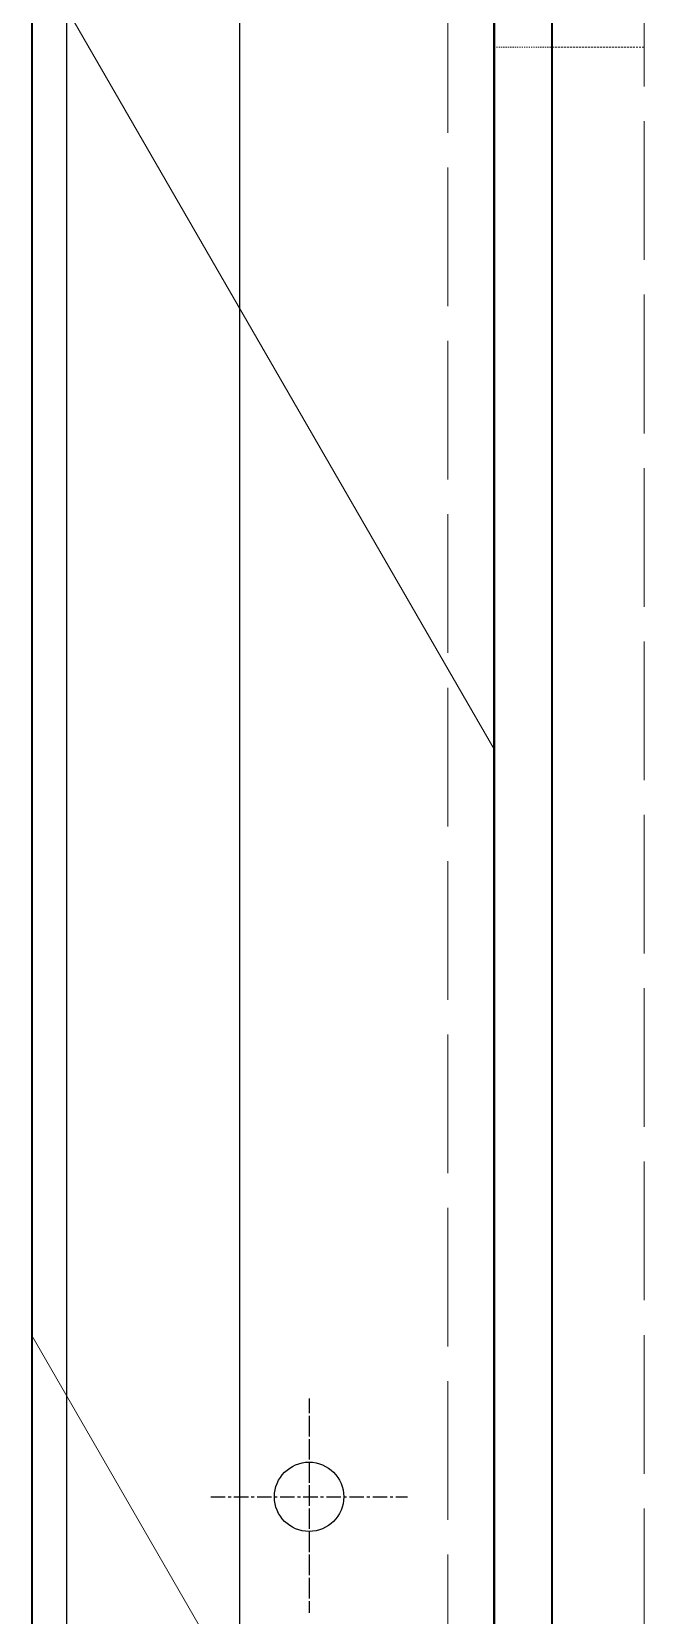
# Model space of a CAD drawing. Header units: millimetres. Extents: x 2773 to 32180, y 2797 to 23592.
# Drawn here: x 13183.9 to 13236.9, y 10844.2 to 10981.2 of the extents above; entities that cross this region are included whole.
import ezdxf

# ---------------------------------------------------------------- set-up
doc = ezdxf.new("R2010")
doc.units = ezdxf.units.MM
doc.linetypes.add('CENTER', pattern=[2, 1.25, -0.25, 0.25, -0.25])
doc.linetypes.add('DASHED', pattern=[15, 12, -3])
doc.layers.add('center', color=1, linetype='CENTER')

# ---------------------------------------------------------------- blocks, each defined once
blk = doc.blocks.new('A$C55E021B5')
at = {"color": 7, "lineweight": 35}
for p, q in [((1374.999025444835, 38.50007679502596), (1374.999025444835, 2102.499800545775)), ((1414.999321274678, 2102.499800545775), (1414.999321274678, 38.50007679502596)), ((1369.999331788727, 2070.499838539894), (1369.999331788727, 209.7874208077847)), ((1369.999331788727, 2070.499838539894), (1369.999331788727, 209.7873063668667)), ((1374.999025444835, 70.50003880079021), (1374.999025444835, 2070.499838539894)), ((1374.999025444835, 2070.499838539894), (1374.999025444835, 209.7873063668667))]:
    blk.add_line(p, q, dxfattribs=at)
at = {"color": 7, "linetype": 'DASHED', "lineweight": 13}
for p, q in [((1361.998997964649, 2074.499776570272), (1361.998997964649, 66.50021521144663)), ((1369.999331788727, 2074.499776570272), (1369.999331788727, 66.50021521144663)), ((1378.999421238652, 1050.499847975821), (1378.999421238652, 38.50007679502596))]:
    blk.add_line(p, q, dxfattribs=at)
at = {"color": 7, "lineweight": 13, "ltscale": 0.1333336477952425}
for p, q in [((1414.999321274678, 934.4677705939685), (1374.999025444835, 865.1857128067932)), ((1414.999321274678, 814.4677986313181), (1374.999025444835, 745.1857408441429))]:
    blk.add_line(p, q, dxfattribs=at)
at = {"color": 7, "linetype": 'DASHED', "lineweight": 13, "ltscale": 0.01333389282226563}
blk.add_line((1369.999331788727, 925.9055319938634), (1361.998997964649, 925.9055319938634), dxfattribs=at)
at = {"color": 7, "linetype": 'DASHED', "lineweight": 13, "ltscale": 0.00833282470703125}
blk.add_line((1374.999025444835, 925.9053031121439), (1369.999331788727, 925.9053031121439), dxfattribs=at)
blk = doc.blocks.new('A$C25707C5C')
for p, q in [((0.0001633717038203031, 2585.999514975701), (0.0001633718784432858, 5.312240682542324e-05)), ((15.00016337190755, 5.312246503308415e-05), (15.00016337184934, 2585.999514975701))]:
    blk.add_line(p, q)
blk.add_circle((21.00016337193665, 1052.000053122407), 3)
at = {"layer": 'center'}
for p, q in [((21.00016337184934, 1060.500053122407), (21.00016337184934, 1043.500053122407)), ((21.00016337184934, 1058.968230235041), (21.00016337184934, 1041.968230235041)), ((12.50016337184934, 1052.000053122407), (29.50016337184934, 1052.000053122407))]:
    blk.add_line(p, q, dxfattribs=at)
blk = doc.blocks.new('1')
blk.add_blockref('A$C25707C5C', (13186.86372174846, 9802.467462682544))
at = {"xscale": -1}
blk.add_blockref('A$C55E021B5', (14598.86380744574, 10053.96757495069), dxfattribs=at)

msp = doc.modelspace()

# ---------------------------------------------------------------- block references
msp.add_blockref('1', (0, 0))

doc.saveas('drawing.dxf')
